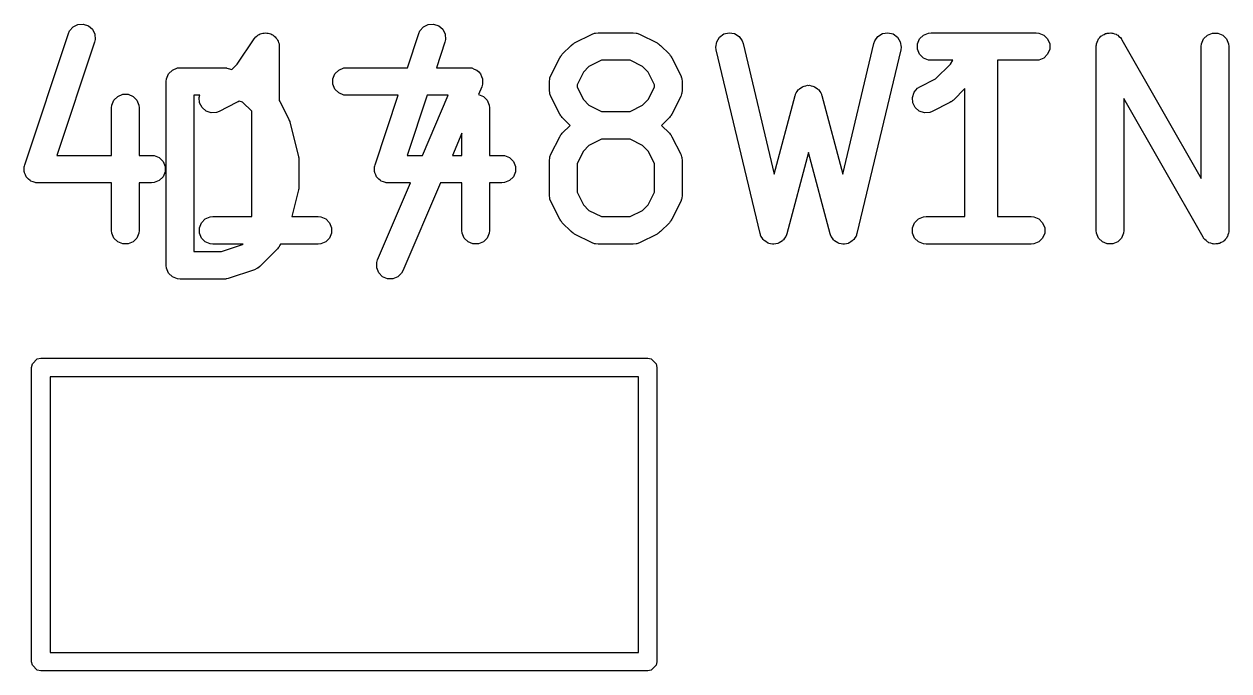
# Model space of a CAD drawing. Header units: millimetres. Extents: x 73 to 176, y -160 to -92.
# Drawn here: x 150.01 to 156.56, y -154.17 to -150.65 of the extents above; entities that cross this region are included whole.
import ezdxf

# ---------------------------------------------------------------- set-up
doc = ezdxf.new("R2010")
doc.units = ezdxf.units.MM
doc.layers.add('F.Fab', color=9, linetype='CONTINUOUS', true_color=0xafafaf)

msp = doc.modelspace()

# ---------------------------------------------------------------- linework, layer by layer
at = {"layer": 'F.Fab', "linetype": 'CONTINUOUS'}
for p, q in [((150.256271, -150.690058), (150.275445, -150.667951)), ((150.275445, -150.667951), (150.301618, -150.654864)), ((150.301618, -150.654864), (150.330808, -150.652789)), ((150.330808, -150.652789), (150.35857, -150.662043)), ((150.35857, -150.662043), (150.380678, -150.681217)), ((152.161033, -150.690058), (152.180207, -150.667951)), ((152.180207, -150.667951), (152.20638, -150.654864)), ((152.20638, -150.654864), (152.23557, -150.652789)), ((152.23557, -150.652789), (152.263332, -150.662043)), ((152.263332, -150.662043), (152.28544, -150.681217)), ((150.012182, -151.417768), (150.250277, -150.703483)), ((150.250277, -150.703483), (150.256271, -150.690058)), ((150.380678, -150.681217), (150.393764, -150.707391)), ((150.393764, -150.707391), (150.395839, -150.736581)), ((151.167904, -150.869896), (151.259024, -150.733216)), ((151.259024, -150.733216), (151.259058, -150.733173)), ((151.259058, -150.733173), (151.259068, -150.733151)), ((151.259068, -150.733151), (151.259119, -150.733099)), ((151.259119, -150.733099), (151.26834, -150.721841)), ((151.26834, -150.721841), (151.274509, -150.717709)), ((151.274509, -150.717709), (151.27976, -150.712459)), ((151.27976, -150.712459), (151.286549, -150.709646)), ((151.286549, -150.709646), (151.292655, -150.705558)), ((151.292655, -150.705558), (151.299935, -150.704101)), ((151.299935, -150.704101), (151.306796, -150.70126)), ((151.306796, -150.70126), (151.314144, -150.70126)), ((151.314144, -150.70126), (151.321349, -150.699819)), ((151.321349, -150.699819), (151.328633, -150.70126)), ((151.328633, -150.70126), (151.33606, -150.70126)), ((151.33606, -150.70126), (151.342848, -150.704072)), ((151.342848, -150.704072), (151.350057, -150.705498)), ((151.350057, -150.705498), (151.356236, -150.709617)), ((151.356236, -150.709617), (151.363096, -150.712459)), ((151.363096, -150.712459), (151.368289, -150.717652)), ((151.368289, -150.717652), (151.374406, -150.72173)), ((151.374406, -150.72173), (151.378539, -150.727902)), ((151.378539, -150.727902), (151.383788, -150.733151)), ((151.383788, -150.733151), (151.386599, -150.739938)), ((152.092927, -150.889819), (152.155039, -150.703483)), ((152.155039, -150.703483), (152.161033, -150.690058)), ((152.28544, -150.681217), (152.298526, -150.707391)), ((152.298526, -150.707391), (152.300601, -150.736581)), ((153.002173, -150.755356), (153.097411, -150.707737)), ((153.097411, -150.707737), (153.111142, -150.702482)), ((153.111142, -150.702482), (153.113831, -150.70229)), ((153.113831, -150.70229), (153.11632, -150.70126)), ((153.11632, -150.70126), (153.130952, -150.699819)), ((153.130952, -150.699819), (153.321428, -150.699819)), ((153.321428, -150.699819), (153.33606, -150.70126)), ((153.33606, -150.70126), (153.338549, -150.702291)), ((153.338549, -150.702291), (153.341237, -150.702482)), ((153.341237, -150.702482), (153.354969, -150.707737)), ((153.354969, -150.707737), (153.450207, -150.755356)), ((153.774923, -150.748728), (153.790259, -150.723806)), ((153.790259, -150.723806), (153.813966, -150.706649)), ((153.813966, -150.706649), (153.842434, -150.699871)), ((153.842434, -150.699871), (153.871329, -150.704504)), ((153.871329, -150.704504), (153.896251, -150.71984)), ((153.896251, -150.71984), (153.913408, -150.743547)), ((154.634211, -150.743547), (154.651368, -150.71984)), ((154.651368, -150.71984), (154.67629, -150.704504)), ((154.67629, -150.704504), (154.705185, -150.699871)), ((154.705185, -150.699871), (154.733653, -150.70665)), ((154.733653, -150.70665), (154.75736, -150.723806)), ((154.75736, -150.723806), (154.772696, -150.748728)), ((154.866917, -150.760187), (154.878116, -150.733151)), ((154.878116, -150.733151), (154.898808, -150.712459)), ((154.898808, -150.712459), (154.925844, -150.70126)), ((154.925844, -150.70126), (154.940476, -150.699819)), ((154.940476, -150.699819), (155.511904, -150.699819)), ((155.511904, -150.699819), (155.526536, -150.70126)), ((155.526536, -150.70126), (155.553572, -150.712459)), ((155.553572, -150.712459), (155.574264, -150.733151)), ((155.574264, -150.733151), (155.585463, -150.760187)), ((155.849143, -150.737567), (155.850973, -150.733151)), ((155.850973, -150.733151), (155.858023, -150.7261)), ((155.858023, -150.7261), (155.864133, -150.718211)), ((155.864133, -150.718211), (155.868286, -150.715837)), ((155.868286, -150.715837), (155.871665, -150.712459)), ((155.871665, -150.712459), (155.880877, -150.708642)), ((155.880877, -150.708642), (155.889542, -150.703692)), ((155.889542, -150.703692), (155.894285, -150.703089)), ((155.894285, -150.703089), (155.898701, -150.70126)), ((155.898701, -150.70126), (155.908675, -150.70126)), ((155.908675, -150.70126), (155.918572, -150.700002)), ((155.918572, -150.700002), (155.923184, -150.70126)), ((155.923184, -150.70126), (155.927965, -150.70126)), ((155.927965, -150.70126), (155.93718, -150.705077)), ((155.93718, -150.705077), (155.946804, -150.707702)), ((155.946804, -150.707702), (155.950584, -150.710629)), ((155.950584, -150.710629), (155.955001, -150.712459)), ((155.955001, -150.712459), (155.962051, -150.719509)), ((155.962051, -150.719509), (155.969941, -150.725619)), ((155.969941, -150.725619), (155.974293, -150.731751)), ((155.974293, -150.731751), (155.975693, -150.733151)), ((155.975693, -150.733151), (155.976262, -150.734525)), ((155.976262, -150.734525), (155.978451, -150.737609)), ((156.411202, -150.760187), (156.422401, -150.733151)), ((156.422401, -150.733151), (156.443093, -150.712459)), ((156.443093, -150.712459), (156.470129, -150.70126)), ((156.470129, -150.70126), (156.499393, -150.70126)), ((156.499393, -150.70126), (156.526429, -150.712459)), ((156.526429, -150.712459), (156.547121, -150.733151)), ((156.547121, -150.733151), (156.55832, -150.760187)), ((150.392579, -150.750918), (150.18739, -151.366485)), ((150.395839, -150.736581), (150.392579, -150.750918)), ((151.386599, -150.739938), (151.390689, -150.746045)), ((151.390689, -150.746045), (151.392145, -150.753326)), ((151.392145, -150.753326), (151.394987, -150.760187)), ((151.394987, -150.760187), (151.396412, -150.774663)), ((151.396412, -150.774663), (151.396428, -150.77474)), ((151.396428, -150.77474), (151.396422, -150.774766)), ((151.396422, -150.774766), (151.396428, -150.774819)), ((151.396428, -150.774819), (151.396428, -151.068179)), ((152.297341, -150.750918), (152.251041, -150.889819)), ((152.300601, -150.736581), (152.297341, -150.750918)), ((152.935062, -150.817024), (152.982681, -150.769405)), ((152.982681, -150.769405), (152.98843, -150.764686)), ((152.98843, -150.764686), (152.98973, -150.763188)), ((152.98973, -150.763188), (152.991989, -150.761766)), ((152.991989, -150.761766), (152.994046, -150.760078)), ((152.994046, -150.760078), (152.995873, -150.75932)), ((152.995873, -150.75932), (153.002173, -150.755356)), ((153.450207, -150.755356), (153.456506, -150.75932)), ((153.456506, -150.75932), (153.458334, -150.760078)), ((153.458334, -150.760078), (153.46039, -150.761766)), ((153.46039, -150.761766), (153.46265, -150.763188)), ((153.46265, -150.763188), (153.463949, -150.764686)), ((153.463949, -150.764686), (153.469699, -150.769405)), ((153.469699, -150.769405), (153.517318, -150.817024)), ((153.77029, -150.777623), (153.774923, -150.748728)), ((153.772278, -150.792191), (153.77029, -150.777623)), ((154.010373, -151.792191), (153.772278, -150.792191)), ((153.913408, -150.743547), (153.918198, -150.757447)), ((153.918198, -150.757447), (154.087449, -151.468303)), ((154.460168, -151.468303), (154.629421, -150.757448)), ((154.775341, -150.792191), (154.537245, -151.792191)), ((154.629421, -150.757448), (154.634211, -150.743547)), ((154.772696, -150.748728), (154.777329, -150.777623)), ((154.777329, -150.777623), (154.775341, -150.792191)), ((154.866917, -150.789451), (154.866917, -150.760187)), ((154.878116, -150.816487), (154.866917, -150.789451)), ((155.585463, -150.789451), (155.574264, -150.816487)), ((155.585463, -150.760187), (155.585463, -150.789451)), ((155.838333, -150.774819), (155.838703, -150.771055)), ((155.838333, -151.774819), (155.838333, -150.774819)), ((155.838516, -150.76958), (155.839037, -150.767669)), ((155.838703, -150.771055), (155.838516, -150.76958)), ((155.839037, -150.767669), (155.839774, -150.760187)), ((155.839774, -150.760187), (155.843591, -150.750971)), ((155.843591, -150.750971), (155.846216, -150.741348)), ((155.846216, -150.741348), (155.849143, -150.737567)), ((155.978451, -150.737609), (156.409761, -151.492402)), ((156.409761, -150.774819), (156.411202, -150.760187)), ((156.409761, -151.492402), (156.409761, -150.774819)), ((156.55832, -150.760187), (156.559761, -150.774819)), ((156.559761, -150.774819), (156.559761, -151.774819)), ((152.873394, -150.931754), (152.921013, -150.836516)), ((152.921013, -150.836516), (152.924977, -150.830216)), ((152.924977, -150.830216), (152.925735, -150.828389)), ((152.925735, -150.828389), (152.927423, -150.826332)), ((152.927423, -150.826332), (152.928845, -150.824073)), ((152.928845, -150.824073), (152.930343, -150.822773)), ((152.930343, -150.822773), (152.935062, -150.817024)), ((153.148657, -150.849819), (153.080141, -150.884077)), ((153.303723, -150.849819), (153.148657, -150.849819)), ((153.372239, -150.884077), (153.303723, -150.849819)), ((153.517318, -150.817024), (153.522036, -150.822773)), ((153.522036, -150.822773), (153.523535, -150.824073)), ((153.523535, -150.824073), (153.524956, -150.826332)), ((153.524956, -150.826332), (153.526645, -150.828389)), ((153.526645, -150.828389), (153.527402, -150.830216)), ((153.527402, -150.830216), (153.531367, -150.836516)), ((153.531367, -150.836516), (153.578986, -150.931754)), ((154.898808, -150.837179), (154.878116, -150.816487)), ((154.925844, -150.848378), (154.898808, -150.837179)), ((154.940476, -150.849819), (154.925844, -150.848378)), ((155.058908, -150.849819), (154.940476, -150.849819)), ((155.045523, -150.869896), (155.058908, -150.849819)), ((155.511904, -150.849819), (155.30119, -150.849819)), ((155.30119, -150.849819), (155.30119, -151.699819)), ((155.526536, -150.848378), (155.511904, -150.849819)), ((155.553572, -150.837179), (155.526536, -150.848378)), ((155.574264, -150.816487), (155.553572, -150.837179)), ((150.783346, -150.950187), (150.794545, -150.923151)), ((150.794545, -150.923151), (150.815237, -150.902459)), ((150.815237, -150.902459), (150.842273, -150.89126)), ((150.842273, -150.89126), (150.856905, -150.889819)), ((150.856905, -150.889819), (151.095, -150.889819)), ((151.095, -150.889819), (151.102405, -150.890548)), ((151.102405, -150.890548), (151.10438, -150.890408)), ((151.10438, -150.890408), (151.106977, -150.890998)), ((151.106977, -150.890998), (151.109632, -150.89126)), ((151.109632, -150.89126), (151.111463, -150.892018)), ((151.111463, -150.892018), (151.118717, -150.893668)), ((151.118717, -150.893668), (151.137778, -150.900021)), ((151.137778, -150.900021), (151.167904, -150.869896)), ((151.688108, -150.950187), (151.699307, -150.923151)), ((151.699307, -150.923151), (151.719999, -150.902459)), ((151.719999, -150.902459), (151.747035, -150.89126)), ((151.747035, -150.89126), (151.761667, -150.889819)), ((151.761667, -150.889819), (152.092927, -150.889819)), ((152.251041, -150.889819), (152.428333, -150.889819)), ((152.428333, -150.889819), (152.442965, -150.89126)), ((152.442965, -150.89126), (152.443395, -150.891438)), ((152.443395, -150.891438), (152.44386, -150.891444)), ((152.44386, -150.891444), (152.456866, -150.897018)), ((152.456866, -150.897018), (152.470001, -150.902459)), ((152.470001, -150.902459), (152.47033, -150.902788)), ((152.47033, -150.902788), (152.470758, -150.902972)), ((152.470758, -150.902972), (152.480653, -150.913111)), ((152.480653, -150.913111), (152.490693, -150.923151)), ((152.490693, -150.923151), (152.490871, -150.923581)), ((152.490871, -150.923581), (152.491197, -150.923915)), ((152.491197, -150.923915), (152.49647, -150.937097)), ((153.049734, -150.914484), (153.015476, -150.983)), ((153.080141, -150.884077), (153.049734, -150.914484)), ((153.402646, -150.914484), (153.372239, -150.884077)), ((153.436904, -150.983), (153.402646, -150.914484)), ((154.964144, -150.951275), (155.045523, -150.869896)), ((150.781905, -150.964819), (150.783346, -150.950187)), ((150.781905, -151.964819), (150.781905, -150.964819)), ((151.688108, -150.979451), (151.688108, -150.950187)), ((151.699307, -151.006487), (151.688108, -150.979451)), ((152.497269, -150.994363), (152.47986, -151.034983)), ((152.49647, -150.937097), (152.501892, -150.950187)), ((152.501708, -150.980347), (152.497269, -150.994363)), ((152.501713, -150.979881), (152.501708, -150.980347)), ((152.501892, -150.979451), (152.501713, -150.979881)), ((152.501892, -150.950187), (152.501892, -150.950652)), ((152.501892, -150.950652), (152.502065, -150.951085)), ((152.502065, -150.951085), (152.501892, -150.965265)), ((152.501892, -150.965265), (152.501892, -150.979451)), ((152.865476, -150.965295), (152.866917, -150.950663)), ((152.865476, -151.012914), (152.865476, -150.965295)), ((152.866917, -150.950663), (152.867948, -150.948173)), ((152.867948, -150.948173), (152.868139, -150.945486)), ((152.868139, -150.945486), (152.873394, -150.931754)), ((153.015476, -150.983), (153.015476, -150.995209)), ((153.015476, -150.995209), (153.049734, -151.063725)), ((153.402646, -151.063725), (153.436904, -150.995209)), ((153.436904, -150.995209), (153.436904, -150.983)), ((153.578986, -150.931754), (153.584241, -150.945485)), ((153.584241, -150.945485), (153.584432, -150.948174)), ((153.584432, -150.948174), (153.585463, -150.950663)), ((153.585463, -150.950663), (153.586904, -150.965295)), ((153.586904, -150.965295), (153.586904, -151.012914)), ((154.232858, -150.999243), (154.240718, -150.993228)), ((154.240718, -150.993228), (154.24541, -150.991976)), ((154.24541, -150.991976), (154.249616, -150.989542)), ((154.249616, -150.989542), (154.259433, -150.988237)), ((154.259433, -150.988237), (154.268994, -150.985688)), ((154.268994, -150.985688), (154.273806, -150.986327)), ((154.273806, -150.986327), (154.278625, -150.985687)), ((154.278625, -150.985687), (154.288195, -150.988239)), ((154.288195, -150.988239), (154.298002, -150.989542)), ((154.298002, -150.989542), (154.302203, -150.991974)), ((154.302203, -150.991974), (154.3069, -150.993227)), ((154.3069, -150.993227), (154.314762, -150.999245)), ((154.867349, -151.001283), (154.879792, -150.993451)), ((154.879792, -150.993451), (154.964144, -150.951275)), ((150.497163, -151.066484), (150.517855, -151.045792)), ((150.517855, -151.045792), (150.544891, -151.034593)), ((150.544891, -151.034593), (150.574155, -151.034593)), ((150.574155, -151.034593), (150.601191, -151.045792)), ((150.601191, -151.045792), (150.621883, -151.066484)), ((150.965081, -151.039819), (150.931905, -151.039819)), ((150.931905, -151.039819), (150.931905, -151.889819)), ((150.961303, -151.051152), (150.965081, -151.039819)), ((150.963377, -151.080342), (150.961303, -151.051152)), ((151.719999, -151.027179), (151.699307, -151.006487)), ((151.747035, -151.038378), (151.719999, -151.027179)), ((151.761667, -151.039819), (151.747035, -151.038378)), ((152.042927, -151.039819), (151.761667, -151.039819)), ((151.916944, -151.417768), (152.042927, -151.039819)), ((152.201041, -151.039819), (152.092152, -151.366485)), ((152.174593, -151.366485), (152.314592, -151.039819)), ((152.314592, -151.039819), (152.201041, -151.039819)), ((152.47986, -151.034983), (152.505953, -151.045792)), ((152.505953, -151.045792), (152.526645, -151.066484)), ((152.866917, -151.027546), (152.865476, -151.012914)), ((152.867948, -151.030035), (152.866917, -151.027546)), ((152.868139, -151.032723), (152.867948, -151.030035)), ((152.873394, -151.046455), (152.868139, -151.032723)), ((152.921013, -151.141693), (152.873394, -151.046455)), ((153.578986, -151.046455), (153.531367, -151.141693)), ((153.584241, -151.032724), (153.578986, -151.046455)), ((153.584432, -151.030034), (153.584241, -151.032724)), ((153.585463, -151.027546), (153.584432, -151.030034)), ((153.586904, -151.012914), (153.585463, -151.027546)), ((154.087449, -151.468303), (154.201341, -151.041208)), ((154.201341, -151.041208), (154.202626, -151.037779)), ((154.202626, -151.037779), (154.202818, -151.03634)), ((154.202818, -151.03634), (154.203807, -151.03463)), ((154.203807, -151.03463), (154.206504, -151.027441)), ((154.206504, -151.027441), (154.212521, -151.01958)), ((154.212521, -151.01958), (154.21748, -151.011015)), ((154.21748, -151.011015), (154.221337, -151.008062)), ((154.221337, -151.008062), (154.224291, -151.004204)), ((154.224291, -151.004204), (154.232858, -150.999243)), ((154.314762, -150.999245), (154.323327, -151.004204)), ((154.323327, -151.004204), (154.326279, -151.008061)), ((154.326279, -151.008061), (154.330138, -151.011015)), ((154.330138, -151.011015), (154.335099, -151.019583)), ((154.335099, -151.019583), (154.341114, -151.027442)), ((154.341114, -151.027442), (154.343808, -151.034626)), ((154.343808, -151.034626), (154.3448, -151.036339)), ((154.3448, -151.036339), (154.344991, -151.03778)), ((154.344991, -151.03778), (154.346277, -151.041208)), ((154.346277, -151.041208), (154.460168, -151.468303)), ((154.838922, -151.051152), (154.848176, -151.023391)), ((154.840996, -151.080342), (154.838922, -151.051152)), ((154.848176, -151.023391), (154.867349, -151.001283)), ((155.124047, -151.003504), (155.061604, -151.065947)), ((155.124047, -151.699819), (155.124047, -151.003504)), ((156.419643, -151.81203), (155.988333, -151.057235)), ((155.988333, -151.057235), (155.988333, -151.774819)), ((150.484523, -151.108152), (150.485964, -151.09352)), ((150.484523, -151.366485), (150.484523, -151.108152)), ((150.485964, -151.09352), (150.497163, -151.066484)), ((150.621883, -151.066484), (150.633082, -151.09352)), ((150.633082, -151.09352), (150.634523, -151.108152)), ((150.634523, -151.108152), (150.634523, -151.366485)), ((150.976464, -151.106517), (150.963377, -151.080342)), ((150.998572, -151.12569), (150.976464, -151.106517)), ((151.026333, -151.134944), (150.998572, -151.12569)), ((151.069255, -151.127615), (151.055523, -151.13287)), ((151.164493, -151.079996), (151.069255, -151.127615)), ((151.170792, -151.076031), (151.164493, -151.079996)), ((151.17262, -151.075274), (151.170792, -151.076031)), ((151.174676, -151.073585), (151.17262, -151.075274)), ((151.176936, -151.072164), (151.174676, -151.073585)), ((151.177592, -151.071406), (151.176936, -151.072164)), ((151.197343, -151.07799), (151.177592, -151.071406)), ((151.246428, -151.127075), (151.197343, -151.07799)), ((151.246428, -151.699819), (151.246428, -151.127075)), ((151.396428, -151.068179), (151.400177, -151.074135)), ((151.400177, -151.074135), (151.447796, -151.169373)), ((152.526645, -151.066484), (152.537844, -151.09352)), ((152.537844, -151.09352), (152.539285, -151.108152)), ((152.539285, -151.108152), (152.539285, -151.366485)), ((153.049734, -151.063725), (153.080141, -151.094132)), ((153.080141, -151.094132), (153.148657, -151.12839)), ((153.303723, -151.12839), (153.372239, -151.094132)), ((153.372239, -151.094132), (153.402646, -151.063725)), ((154.854083, -151.106517), (154.840996, -151.080342)), ((154.876191, -151.12569), (154.854083, -151.106517)), ((154.903952, -151.134944), (154.876191, -151.12569)), ((154.946874, -151.127615), (154.933142, -151.13287)), ((155.042112, -151.079996), (154.946874, -151.127615)), ((155.048411, -151.076031), (155.042112, -151.079996)), ((155.050239, -151.075274), (155.048411, -151.076031)), ((155.052295, -151.073585), (155.050239, -151.075274)), ((155.054555, -151.072164), (155.052295, -151.073585)), ((155.055854, -151.070665), (155.054555, -151.072164)), ((155.061604, -151.065947), (155.055854, -151.070665)), ((151.055523, -151.13287), (151.026333, -151.134944)), ((151.447796, -151.169373), (151.448205, -151.170442)), ((151.448205, -151.170442), (151.448528, -151.170878)), ((151.448528, -151.170878), (151.45072, -151.177014)), ((151.45072, -151.177014), (151.453051, -151.183104)), ((151.453051, -151.183104), (151.453089, -151.183644)), ((151.453089, -151.183644), (151.453475, -151.184724)), ((151.453475, -151.184724), (151.501094, -151.3752)), ((152.924977, -151.147992), (152.921013, -151.141693)), ((152.925735, -151.14982), (152.924977, -151.147992)), ((152.927423, -151.151876), (152.925735, -151.14982)), ((152.928845, -151.154136), (152.927423, -151.151876)), ((152.930343, -151.155435), (152.928845, -151.154136)), ((152.935062, -151.161185), (152.930343, -151.155435)), ((152.977267, -151.20339), (152.935062, -151.161185)), ((153.148657, -151.12839), (153.303723, -151.12839)), ((153.517318, -151.161185), (153.475113, -151.20339)), ((153.522036, -151.155435), (153.517318, -151.161185)), ((153.523535, -151.154136), (153.522036, -151.155435)), ((153.524956, -151.151876), (153.523535, -151.154136)), ((153.526645, -151.14982), (153.524956, -151.151876)), ((153.527402, -151.147992), (153.526645, -151.14982)), ((153.531367, -151.141693), (153.527402, -151.147992)), ((154.933142, -151.13287), (154.903952, -151.134944)), ((152.389285, -151.246325), (152.337788, -151.366485)), ((152.389285, -151.366485), (152.389285, -151.246325)), ((152.921013, -151.265087), (152.924977, -151.258787)), ((152.924977, -151.258787), (152.925735, -151.25696)), ((152.925735, -151.25696), (152.927423, -151.254903)), ((152.927423, -151.254903), (152.928845, -151.252644)), ((152.928845, -151.252644), (152.930343, -151.251344)), ((152.930343, -151.251344), (152.935062, -151.245595)), ((152.935062, -151.245595), (152.977267, -151.20339)), ((153.475113, -151.20339), (153.517318, -151.245595)), ((153.517318, -151.245595), (153.522036, -151.251344)), ((153.522036, -151.251344), (153.523535, -151.252644)), ((153.523535, -151.252644), (153.524956, -151.254903)), ((153.524956, -151.254903), (153.526645, -151.25696)), ((153.526645, -151.25696), (153.527402, -151.258787)), ((153.527402, -151.258787), (153.531367, -151.265087)), ((152.873394, -151.360325), (152.921013, -151.265087)), ((153.080141, -151.312648), (153.049734, -151.343055)), ((153.148657, -151.27839), (153.080141, -151.312648)), ((153.303723, -151.27839), (153.148657, -151.27839)), ((153.372239, -151.312648), (153.303723, -151.27839)), ((153.402646, -151.343055), (153.372239, -151.312648)), ((153.531367, -151.265087), (153.578986, -151.360325)), ((150.18739, -151.366485), (150.484523, -151.366485)), ((150.634523, -151.366485), (150.70238, -151.366485)), ((150.70238, -151.366485), (150.717012, -151.367926)), ((150.717012, -151.367926), (150.744048, -151.379125)), ((150.744048, -151.379125), (150.76474, -151.399817)), ((151.501094, -151.3752), (151.501469, -151.377736)), ((151.501469, -151.377736), (151.501892, -151.378758)), ((151.501892, -151.378758), (151.502434, -151.38427)), ((151.502434, -151.38427), (151.503244, -151.389744)), ((151.503244, -151.389744), (151.503081, -151.390836)), ((152.092152, -151.366485), (152.174593, -151.366485)), ((152.337788, -151.366485), (152.389285, -151.366485)), ((152.539285, -151.366485), (152.607142, -151.366485)), ((152.607142, -151.366485), (152.621774, -151.367926)), ((152.621774, -151.367926), (152.64881, -151.379125)), ((152.64881, -151.379125), (152.669502, -151.399817)), ((152.865476, -151.393866), (152.866917, -151.379234)), ((152.866917, -151.379234), (152.867948, -151.376744)), ((152.867948, -151.376744), (152.868139, -151.374057)), ((152.868139, -151.374057), (152.873394, -151.360325)), ((153.049734, -151.343055), (153.015476, -151.411571)), ((153.436904, -151.411571), (153.402646, -151.343055)), ((153.578986, -151.360325), (153.584241, -151.374056)), ((153.584241, -151.374056), (153.584432, -151.376745)), ((153.584432, -151.376745), (153.585463, -151.379234)), ((153.585463, -151.379234), (153.586904, -151.393866)), ((154.273808, -151.351613), (154.155801, -151.794144)), ((154.391817, -151.794144), (154.273808, -151.351613)), ((150.008922, -151.432105), (150.009774, -151.428358)), ((150.009774, -151.44409), (150.008922, -151.432105)), ((150.009774, -151.426853), (150.010532, -151.425021)), ((150.009774, -151.428358), (150.009774, -151.426853)), ((150.009774, -151.456117), (150.009774, -151.44409)), ((150.010532, -151.425021), (150.012182, -151.417768)), ((150.76474, -151.399817), (150.775939, -151.426853)), ((150.775939, -151.426853), (150.775939, -151.456117)), ((151.503081, -151.390836), (151.503333, -151.39339)), ((151.503333, -151.39339), (151.503333, -151.536247)), ((151.913684, -151.432105), (151.914536, -151.428358)), ((151.914536, -151.44409), (151.913684, -151.432105)), ((151.914536, -151.426853), (151.915294, -151.425021)), ((151.914536, -151.428358), (151.914536, -151.426853)), ((151.914536, -151.456117), (151.914536, -151.44409)), ((151.915294, -151.425021), (151.916944, -151.417768)), ((152.669502, -151.399817), (152.680701, -151.426853)), ((152.680701, -151.426853), (152.680701, -151.456117)), ((152.865476, -151.584342), (152.865476, -151.393866)), ((153.015476, -151.411571), (153.015476, -151.566637)), ((153.436904, -151.566637), (153.436904, -151.411571)), ((153.586904, -151.393866), (153.586904, -151.584342)), ((150.010806, -151.458608), (150.009774, -151.456117)), ((150.010997, -151.461295), (150.010806, -151.458608)), ((150.016371, -151.472044), (150.010997, -151.461295)), ((150.020973, -151.483153), (150.016371, -151.472044)), ((150.022878, -151.485058), (150.020973, -151.483153)), ((150.024083, -151.487468), (150.022878, -151.485058)), ((150.033165, -151.495345), (150.024083, -151.487468)), ((150.041665, -151.503845), (150.033165, -151.495345)), ((150.044153, -151.504875), (150.041665, -151.503845)), ((150.04619, -151.506642), (150.044153, -151.504875)), ((150.057593, -151.510443), (150.04619, -151.506642)), ((150.068701, -151.515044), (150.057593, -151.510443)), ((150.072527, -151.51542), (150.068701, -151.515044)), ((150.073953, -151.515896), (150.072527, -151.51542)), ((150.075927, -151.515755), (150.073953, -151.515896)), ((150.083333, -151.516485), (150.075927, -151.515755)), ((150.484523, -151.516485), (150.083333, -151.516485)), ((150.484523, -151.774819), (150.484523, -151.516485)), ((150.70238, -151.516485), (150.634523, -151.516485)), ((150.634523, -151.516485), (150.634523, -151.774819)), ((150.717012, -151.515044), (150.70238, -151.516485)), ((150.744048, -151.503845), (150.717012, -151.515044)), ((150.76474, -151.483153), (150.744048, -151.503845)), ((150.775939, -151.456117), (150.76474, -151.483153)), ((151.915568, -151.458608), (151.914536, -151.456117)), ((151.915759, -151.461295), (151.915568, -151.458608)), ((151.921133, -151.472044), (151.915759, -151.461295)), ((151.925735, -151.483153), (151.921133, -151.472044)), ((151.92764, -151.485058), (151.925735, -151.483153)), ((151.928845, -151.487468), (151.92764, -151.485058)), ((151.937927, -151.495345), (151.928845, -151.487468)), ((151.930826, -151.935275), (152.110307, -151.516485)), ((151.946427, -151.503845), (151.937927, -151.495345)), ((151.948915, -151.504875), (151.946427, -151.503845)), ((151.950952, -151.506642), (151.948915, -151.504875)), ((151.962355, -151.510443), (151.950952, -151.506642)), ((151.973463, -151.515044), (151.962355, -151.510443)), ((151.977289, -151.51542), (151.973463, -151.515044)), ((151.978715, -151.515896), (151.977289, -151.51542)), ((151.980689, -151.515755), (151.978715, -151.515896)), ((151.988095, -151.516485), (151.980689, -151.515755)), ((152.110307, -151.516485), (151.988095, -151.516485)), ((152.273503, -151.516485), (152.068698, -151.994363)), ((152.389285, -151.516485), (152.273503, -151.516485)), ((152.389285, -151.774819), (152.389285, -151.516485)), ((152.607142, -151.516485), (152.539285, -151.516485)), ((152.539285, -151.516485), (152.539285, -151.774819)), ((152.621774, -151.515044), (152.607142, -151.516485)), ((152.64881, -151.503845), (152.621774, -151.515044)), ((152.669502, -151.483153), (152.64881, -151.503845)), ((152.680701, -151.456117), (152.669502, -151.483153)), ((151.501094, -151.554437), (151.464749, -151.699819)), ((151.501469, -151.5519), (151.501094, -151.554437)), ((151.501892, -151.550879), (151.501469, -151.5519)), ((151.502434, -151.545366), (151.501892, -151.550879)), ((151.503244, -151.539893), (151.502434, -151.545366)), ((151.503333, -151.536247), (151.503081, -151.5388)), ((151.503081, -151.5388), (151.503244, -151.539893)), ((152.866917, -151.598974), (152.865476, -151.584342)), ((153.015476, -151.566637), (153.049734, -151.635153)), ((153.402645, -151.635153), (153.436904, -151.566637)), ((153.586904, -151.584342), (153.585463, -151.598974)), ((152.867948, -151.601463), (152.866917, -151.598974)), ((152.868139, -151.604151), (152.867948, -151.601463)), ((152.873394, -151.617883), (152.868139, -151.604151)), ((152.921013, -151.713121), (152.873394, -151.617883)), ((153.049734, -151.635153), (153.080141, -151.665561)), ((153.372238, -151.665561), (153.402645, -151.635153)), ((153.578986, -151.617883), (153.531367, -151.713121)), ((153.584241, -151.604152), (153.578986, -151.617883)), ((153.584432, -151.601462), (153.584241, -151.604152)), ((153.585463, -151.598974), (153.584432, -151.601462)), ((150.973354, -151.733151), (150.994046, -151.712459)), ((150.994046, -151.712459), (151.021082, -151.70126)), ((151.021082, -151.70126), (151.035714, -151.699819)), ((151.035714, -151.699819), (151.246428, -151.699819)), ((151.464749, -151.699819), (151.607142, -151.699819)), ((151.607142, -151.699819), (151.621774, -151.70126)), ((151.621774, -151.70126), (151.64881, -151.712459)), ((151.64881, -151.712459), (151.669502, -151.733151)), ((152.924976, -151.719417), (152.921013, -151.713121)), ((153.080141, -151.665561), (153.148657, -151.699819)), ((153.148657, -151.699819), (153.303723, -151.699819)), ((153.303723, -151.699819), (153.372238, -151.665561)), ((153.531367, -151.713121), (153.527403, -151.719417)), ((154.850973, -151.733151), (154.871665, -151.712459)), ((154.871665, -151.712459), (154.898701, -151.70126)), ((154.898701, -151.70126), (154.913333, -151.699819)), ((154.913333, -151.699819), (155.124047, -151.699819)), ((155.30119, -151.699819), (155.484761, -151.699819)), ((155.484761, -151.699819), (155.499393, -151.70126)), ((155.499393, -151.70126), (155.526429, -151.712459)), ((155.526429, -151.712459), (155.547121, -151.733151)), ((150.485964, -151.789451), (150.484523, -151.774819)), ((150.634523, -151.774819), (150.633082, -151.789451)), ((150.962155, -151.760187), (150.973354, -151.733151)), ((150.962155, -151.789451), (150.962155, -151.760187)), ((151.669502, -151.733151), (151.680701, -151.760187)), ((151.680701, -151.760187), (151.680701, -151.789451)), ((152.390726, -151.789451), (152.389285, -151.774819)), ((152.539285, -151.774819), (152.537844, -151.789451)), ((152.925734, -151.721247), (152.924976, -151.719417)), ((152.927423, -151.723305), (152.925734, -151.721247)), ((152.928845, -151.725564), (152.927423, -151.723305)), ((152.930343, -151.726863), (152.928845, -151.725564)), ((152.935061, -151.732612), (152.930343, -151.726863)), ((152.98268, -151.780232), (152.935061, -151.732612)), ((152.988429, -151.78495), (152.98268, -151.780232)), ((153.4697, -151.780232), (153.46395, -151.78495)), ((153.517318, -151.732613), (153.4697, -151.780232)), ((153.522036, -151.726863), (153.517318, -151.732613)), ((153.523535, -151.725564), (153.522036, -151.726863)), ((153.524956, -151.723305), (153.523535, -151.725564)), ((153.526646, -151.721247), (153.524956, -151.723305)), ((153.527403, -151.719417), (153.526646, -151.721247)), ((154.839774, -151.760187), (154.850973, -151.733151)), ((154.839774, -151.789451), (154.839774, -151.760187)), ((155.547121, -151.733151), (155.55832, -151.760187)), ((155.55832, -151.760187), (155.55832, -151.789451)), ((155.839774, -151.789451), (155.838333, -151.774819)), ((155.988333, -151.774819), (155.986892, -151.789451)), ((156.559056, -151.781968), (156.55832, -151.789451)), ((156.559578, -151.780058), (156.559056, -151.781968)), ((156.559761, -151.774819), (156.55939, -151.778582)), ((156.55939, -151.778582), (156.559578, -151.780058)), ((150.497163, -151.816487), (150.485964, -151.789451)), ((150.517855, -151.837179), (150.497163, -151.816487)), ((150.544891, -151.848378), (150.517855, -151.837179)), ((150.574155, -151.848378), (150.544891, -151.848378)), ((150.601191, -151.837179), (150.574155, -151.848378)), ((150.621883, -151.816487), (150.601191, -151.837179)), ((150.633082, -151.789451), (150.621883, -151.816487)), ((150.973354, -151.816487), (150.962155, -151.789451)), ((150.994046, -151.837179), (150.973354, -151.816487)), ((151.021082, -151.848378), (150.994046, -151.837179)), ((151.035714, -151.849819), (151.021082, -151.848378)), ((151.621774, -151.848378), (151.607142, -151.849819)), ((151.64881, -151.837179), (151.621774, -151.848378)), ((151.669502, -151.816487), (151.64881, -151.837179)), ((151.680701, -151.789451), (151.669502, -151.816487)), ((152.401925, -151.816487), (152.390726, -151.789451)), ((152.422617, -151.837179), (152.401925, -151.816487)), ((152.449653, -151.848378), (152.422617, -151.837179)), ((152.478917, -151.848378), (152.449653, -151.848378)), ((152.505953, -151.837179), (152.478917, -151.848378)), ((152.526645, -151.816487), (152.505953, -151.837179)), ((152.537844, -151.789451), (152.526645, -151.816487)), ((152.98973, -151.78645), (152.988429, -151.78495)), ((152.991989, -151.787872), (152.98973, -151.78645)), ((152.994046, -151.78956), (152.991989, -151.787872)), ((152.995873, -151.790317), (152.994046, -151.78956)), ((153.002173, -151.794282), (152.995873, -151.790317)), ((153.097411, -151.841901), (153.002173, -151.794282)), ((153.111142, -151.847156), (153.097411, -151.841901)), ((153.113831, -151.847347), (153.111142, -151.847156)), ((153.11632, -151.848378), (153.113831, -151.847347)), ((153.130952, -151.849819), (153.11632, -151.848378)), ((153.33606, -151.848378), (153.321428, -151.849819)), ((153.338549, -151.847346), (153.33606, -151.848378)), ((153.341237, -151.847156), (153.338549, -151.847346)), ((153.354969, -151.841901), (153.341237, -151.847156)), ((153.450207, -151.794282), (153.354969, -151.841901)), ((153.456506, -151.790317), (153.450207, -151.794282)), ((153.458334, -151.78956), (153.456506, -151.790317)), ((153.46039, -151.787872), (153.458334, -151.78956)), ((153.46265, -151.78645), (153.46039, -151.787872)), ((153.46395, -151.78495), (153.46265, -151.78645)), ((154.012102, -151.79721), (154.010373, -151.792191)), ((154.012342, -151.799012), (154.012102, -151.79721)), ((154.013284, -151.80064), (154.012342, -151.799012)), ((154.015163, -151.806091), (154.013284, -151.80064)), ((154.021549, -151.814915), (154.015163, -151.806091)), ((154.027004, -151.824337), (154.021549, -151.814915)), ((154.030061, -151.826677), (154.027004, -151.824337)), ((154.03232, -151.829798), (154.030061, -151.826677)), ((154.041595, -151.835505), (154.03232, -151.829798)), ((154.050242, -151.842124), (154.041595, -151.835505)), ((154.053962, -151.843116), (154.050242, -151.842124)), ((154.057242, -151.845134), (154.053962, -151.843116)), ((154.067996, -151.846858), (154.057242, -151.845134)), ((154.078518, -151.849664), (154.067996, -151.846858)), ((154.096735, -151.847243), (154.086137, -151.849767)), ((154.107526, -151.84581), (154.096735, -151.847243)), ((154.110857, -151.843881), (154.107526, -151.84581)), ((154.114605, -151.842989), (154.110857, -151.843881)), ((154.123429, -151.836602), (154.114605, -151.842989)), ((154.132851, -151.831148), (154.123429, -151.836602)), ((154.135191, -151.82809), (154.132851, -151.831148)), ((154.138312, -151.825832), (154.135191, -151.82809)), ((154.144019, -151.816556), (154.138312, -151.825832)), ((154.150638, -151.80791), (154.144019, -151.816556)), ((154.152663, -151.80251), (154.150638, -151.80791)), ((154.153648, -151.80091), (154.152663, -151.80251)), ((154.153935, -151.799118), (154.153648, -151.80091)), ((154.155801, -151.794144), (154.153935, -151.799118)), ((154.393682, -151.799119), (154.391817, -151.794144)), ((154.39397, -151.80091), (154.393682, -151.799119)), ((154.394954, -151.802509), (154.39397, -151.80091)), ((154.39698, -151.807911), (154.394954, -151.802509)), ((154.4036, -151.816559), (154.39698, -151.807911)), ((154.409306, -151.825832), (154.4036, -151.816559)), ((154.412426, -151.82809), (154.409306, -151.825832)), ((154.414767, -151.831148), (154.412426, -151.82809)), ((154.424188, -151.836602), (154.414767, -151.831148)), ((154.433013, -151.842989), (154.424188, -151.836602)), ((154.43676, -151.843881), (154.433013, -151.842989)), ((154.440092, -151.84581), (154.43676, -151.843881)), ((154.450885, -151.847244), (154.440092, -151.84581)), ((154.461481, -151.849767), (154.450885, -151.847244)), ((154.479632, -151.846856), (154.469101, -151.849665)), ((154.490376, -151.845134), (154.479632, -151.846856)), ((154.493652, -151.843118), (154.490376, -151.845134)), ((154.497376, -151.842125), (154.493652, -151.843118)), ((154.506026, -151.835503), (154.497376, -151.842125)), ((154.515298, -151.829798), (154.506026, -151.835503)), ((154.517556, -151.826677), (154.515298, -151.829798)), ((154.520614, -151.824337), (154.517556, -151.826677)), ((154.526069, -151.814914), (154.520614, -151.824337)), ((154.532455, -151.806091), (154.526069, -151.814914)), ((154.534332, -151.800642), (154.532455, -151.806091)), ((154.535276, -151.799013), (154.534332, -151.800642)), ((154.535515, -151.797209), (154.535276, -151.799013)), ((154.537245, -151.792191), (154.535515, -151.797209)), ((154.850973, -151.816487), (154.839774, -151.789451)), ((154.871665, -151.837179), (154.850973, -151.816487)), ((154.898701, -151.848378), (154.871665, -151.837179)), ((154.913333, -151.849819), (154.898701, -151.848378)), ((155.499393, -151.848378), (155.484761, -151.849819)), ((155.526429, -151.837179), (155.499393, -151.848378)), ((155.547121, -151.816487), (155.526429, -151.837179)), ((155.55832, -151.789451), (155.547121, -151.816487)), ((155.850973, -151.816487), (155.839774, -151.789451)), ((155.871665, -151.837179), (155.850973, -151.816487)), ((155.898701, -151.848378), (155.871665, -151.837179)), ((155.927965, -151.848378), (155.898701, -151.848378)), ((155.955001, -151.837179), (155.927965, -151.848378)), ((155.975693, -151.816487), (155.955001, -151.837179)), ((155.986892, -151.789451), (155.975693, -151.816487)), ((156.421832, -151.815114), (156.419643, -151.81203)), ((156.422401, -151.816487), (156.421832, -151.815114)), ((156.423798, -151.817884), (156.422401, -151.816487)), ((156.428153, -151.824019), (156.423798, -151.817884)), ((156.436041, -151.830127), (156.428153, -151.824019)), ((156.443093, -151.837179), (156.436041, -151.830127)), ((156.447511, -151.839009), (156.443093, -151.837179)), ((156.451291, -151.841936), (156.447511, -151.839009)), ((156.460912, -151.84456), (156.451291, -151.841936)), ((156.470129, -151.848378), (156.460912, -151.84456)), ((156.47491, -151.848378), (156.470129, -151.848378)), ((156.479522, -151.849636), (156.47491, -151.848378)), ((156.489419, -151.848378), (156.479522, -151.849636)), ((156.499393, -151.848378), (156.489419, -151.848378)), ((156.503808, -151.846548), (156.499393, -151.848378)), ((156.508552, -151.845946), (156.503808, -151.846548)), ((156.517216, -151.840995), (156.508552, -151.845946)), ((156.526429, -151.837179), (156.517216, -151.840995)), ((156.529807, -151.8338), (156.526429, -151.837179)), ((156.533961, -151.831427), (156.529807, -151.8338)), ((156.54007, -151.823537), (156.533961, -151.831427)), ((156.547121, -151.816487), (156.54007, -151.823537)), ((156.54895, -151.81207), (156.547121, -151.816487)), ((156.551878, -151.80829), (156.54895, -151.81207)), ((156.554502, -151.798666), (156.551878, -151.80829)), ((156.55832, -151.789451), (156.554502, -151.798666)), ((150.931905, -151.889819), (151.08283, -151.889819)), ((151.199171, -151.849819), (151.035714, -151.849819)), ((151.08283, -151.889819), (151.197343, -151.851647)), ((151.197343, -151.851647), (151.199171, -151.849819)), ((151.386129, -151.874993), (151.29089, -151.970233)), ((151.390846, -151.869244), (151.386129, -151.874993)), ((151.392345, -151.867945), (151.390846, -151.869244)), ((151.393766, -151.865686), (151.392345, -151.867945)), ((151.395456, -151.863628), (151.393766, -151.865686)), ((151.396213, -151.861798), (151.395456, -151.863628)), ((151.400177, -151.855502), (151.396213, -151.861798)), ((151.403019, -151.849819), (151.400177, -151.855502)), ((151.607142, -151.849819), (151.403019, -151.849819)), ((153.321428, -151.849819), (153.130952, -151.849819)), ((154.082333, -151.849157), (154.078518, -151.849664)), ((154.086137, -151.849767), (154.082333, -151.849157)), ((154.465282, -151.849157), (154.461481, -151.849767)), ((154.469101, -151.849665), (154.465282, -151.849157)), ((155.484761, -151.849819), (154.913333, -151.849819)), ((150.783346, -151.979451), (150.781905, -151.964819)), ((150.794545, -152.006487), (150.783346, -151.979451)), ((151.29089, -151.970233), (151.279525, -151.97956)), ((151.92603, -151.978553), (151.926387, -151.949292)), ((151.936898, -152.005723), (151.92603, -151.978553)), ((151.926387, -151.949292), (151.930826, -151.935275)), ((150.815237, -152.027179), (150.794545, -152.006487)), ((150.842273, -152.038378), (150.815237, -152.027179)), ((150.856905, -152.039819), (150.842273, -152.038378)), ((151.095, -152.039819), (150.856905, -152.039819)), ((151.102405, -152.039089), (151.095, -152.039819)), ((151.10438, -152.03923), (151.102405, -152.039089)), ((151.106977, -152.038639), (151.10438, -152.03923)), ((151.109632, -152.038378), (151.106977, -152.038639)), ((151.111463, -152.037619), (151.109632, -152.038378)), ((151.118717, -152.03597), (151.111463, -152.037619)), ((151.261574, -151.988351), (151.118717, -152.03597)), ((151.274999, -151.982357), (151.261574, -151.988351)), ((151.277034, -151.980591), (151.274999, -151.982357)), ((151.279525, -151.97956), (151.277034, -151.980591)), ((151.957337, -152.026667), (151.936898, -152.005723)), ((151.984235, -152.038194), (151.957337, -152.026667)), ((152.013496, -152.038551), (151.984235, -152.038194)), ((152.040666, -152.027683), (152.013496, -152.038551)), ((152.06161, -152.007244), (152.040666, -152.027683)), ((152.068698, -151.994363), (152.06161, -152.007244)), ((150.05, -152.52), (150.053806, -152.500866)), ((150.053806, -152.500866), (150.080866, -152.473806)), ((150.080866, -152.473806), (150.1, -152.47)), ((150.1, -152.47), (153.4, -152.47)), ((153.4, -152.47), (153.419134, -152.473806)), ((153.419134, -152.473806), (153.446194, -152.500866)), ((153.446194, -152.500866), (153.45, -152.52)), ((150.05, -154.12), (150.05, -152.52)), ((153.45, -152.52), (153.45, -154.12)), ((150.15, -152.57), (150.15, -154.07)), ((153.35, -152.57), (150.15, -152.57)), ((153.35, -154.07), (153.35, -152.57)), ((150.15, -154.07), (153.35, -154.07)), ((150.053806, -154.139134), (150.05, -154.12)), ((150.080866, -154.166194), (150.053806, -154.139134)), ((153.446194, -154.139134), (153.419134, -154.166194)), ((153.45, -154.12), (153.446194, -154.139134)), ((150.1, -154.17), (150.080866, -154.166194)), ((153.4, -154.17), (150.1, -154.17)), ((153.419134, -154.166194), (153.4, -154.17))]:
    msp.add_line(p, q, dxfattribs=at)

doc.saveas('drawing.dxf')
